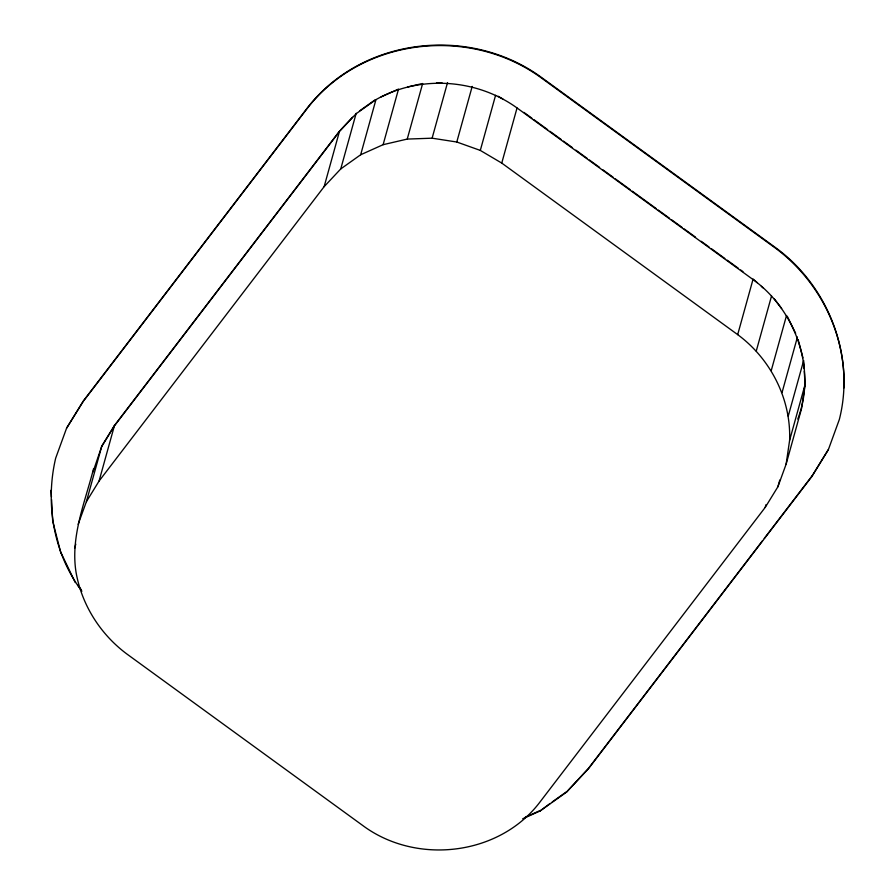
<?xml version="1.0" encoding="UTF-8"?>
<svg xmlns="http://www.w3.org/2000/svg" width="895" height="895" viewBox="0 0 895 895"><rect width="100%" height="100%" fill="white"/><g stroke="black" fill="none" stroke-linecap="round" stroke-linejoin="round"><path stroke-width="1.34" d="M81.904 591.215C53.555 553.837 45.007 503.572 55.658 458.218L66.577 428.202L83.358 400.938L306.571 108.955C361.345 37.008 469.897 24.758 541.9 77.742L775.271 247.423C828.188 285.762 855.586 355.695 839.342 419.486L828.423 449.503L811.642 476.778L588.429 768.749L566.423 792.22L540.043 810.993L522.691 818.78M804.281 371.246L805.053 384.66L801.562 408.523L786.134 464.125L777.9 486.779L765.236 507.364L540.144 801.797C499.477 855.855 416.175 865.409 362.542 825.358L126.609 653.809C100.262 634.096 81.713 604.807 76.053 572.319C70.336 536.653 84.902 502.576 93.572 468.7M93.058 471.833L101.817 446.046L114.482 425.472L338.724 132.147M786.134 464.125L789.625 440.262L805.053 384.66M66.577 428.202L83.224 401.419L306.437 109.436C361.211 37.489 469.763 25.239 541.766 78.223L775.137 247.904C818.891 280.146 845.909 333.32 843.963 387.871L844.097 387.39M50.903 490.315L51.44 496.792M52.738 522.311L51.597 499.578M60.972 553.468L52.872 521.83M78.156 524.313L86.39 501.659L101.817 446.046M74.665 548.165L75.784 544.138M86.39 501.659L99.054 481.074L114.482 425.472M75.281 582.567L61.106 552.976M99.054 481.074L324.147 186.641L339.563 131.039M324.147 186.641L340.749 168.931L356.176 113.318M340.749 168.931L360.663 154.757L375.956 99.636C419.632 74.867 476.453 78.626 517.042 107.959L752.975 279.508C795.498 310.196 816.922 369.322 797.769 419.073M360.663 154.757L383.116 144.688L398.532 89.075L381.08 96.917M383.116 144.688L407.236 139.083L422.664 83.481M407.236 139.083L432.117 138.188L447.534 82.575M432.117 138.188L456.786 142.014L472.202 86.401M789.625 440.262C791.102 399.092 770.707 358.962 737.681 334.629L501.748 163.08L480.302 150.416L495.584 95.295M501.748 163.08L517.042 107.959M540.043 810.993L550.067 803.475M566.423 792.22L588.563 768.268L762.551 540.681M737.681 334.629L753.109 279.027L757.237 282.675M756.253 351.064L771.546 295.943M771.233 370.642L786.515 315.521M782.029 392.614L797.445 337.001M788.238 416.119L803.665 360.506L804.124 368.561M765.236 507.364L765.986 504.668M777.9 486.779L779.769 480.056M811.642 476.778L828.423 449.503M101.683 446.527L114.347 425.953L339.429 131.52L356.042 113.799L375.956 99.636M764.24 538.466L811.776 476.285M340.492 130.055L352.485 117.256M359.488 110.958L374.983 99.938M552.271 801.909L566.557 791.739M525.298 817.191L540.177 810.512M407.919 86.904L421.321 83.794M436.48 82.978L442.007 82.776M456.786 142.014L480.302 150.416M498.101 96.224L502.867 99.032M523.944 112.401L531.843 118.151M534.102 119.785L547.65 129.641M549.91 131.285L561.199 139.486M563.458 141.13L572.487 147.697M575.877 150.159L587.165 158.37M589.425 160.004L599.583 167.399M602.962 169.86L613.131 177.244M615.38 178.888L630.058 189.561M632.317 191.194L656.024 208.434M658.284 210.079L669.572 218.29M671.832 219.924L681.99 227.319M684.239 228.952L695.538 237.164M701.177 241.27L709.075 247.009M711.335 248.653L724.883 258.51M727.143 260.143L738.431 268.355M740.691 269.999L742.951 271.632M761.354 286.333L763.424 288.156M774.175 298.729L781.659 308.518M77.899 585.33L81.21 589.648M787.253 316.259L795.655 333.343M798.139 339.619L802.972 357.899"/></g></svg>
